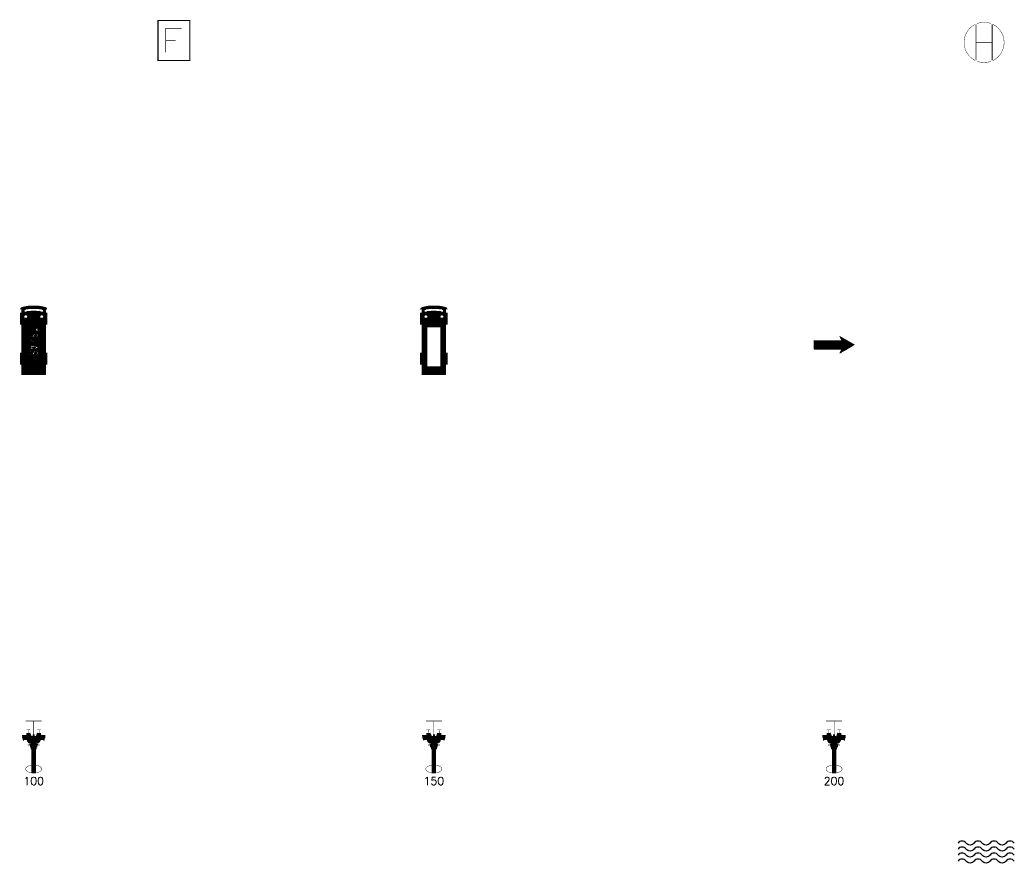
# Model space of a CAD drawing. Header units: millimetres. Extents: x -3 to 2253, y -3 to 1300.
# Drawn here: x 601.5 to 850, y 475.5 to 686.1 of the extents above; entities that cross this region are included whole.
import ezdxf
from ezdxf.enums import TextEntityAlignment as Align

# ---------------------------------------------------------------- set-up
doc = ezdxf.new("R2010")
doc.units = ezdxf.units.MM
for name, color, linetype in [('ROOD', 1, 'Continuous'), ('TXT', 7, 'Continuous'), ('VEILIG', 7, 'Continuous')]:
    doc.layers.add(name, color=color, linetype=linetype)
doc.styles.add('ROMAND', font='romand')

# ---------------------------------------------------------------- blocks, each defined once
blk = doc.blocks.new('*X389')
at = {"color": 0}
for p, q in [((19.5, 48.875), (20.5, 48.875)), ((19.5, 48.75), (20.5, 48.75)), ((19.5, 48.625), (20.5, 48.625)), ((19.5, 48.5), (20.5, 48.5)), ((19.5, 48.375), (20.5, 48.375)), ((19.5, 48.25), (20.5, 48.25)), ((19.5, 48.125), (20.5, 48.125)), ((19.5, 48), (20.5, 48)), ((19.5, 47.875), (20.5, 47.875)), ((19.5, 47.75), (20.5, 47.75)), ((19.5, 47.625), (20.5, 47.625)), ((19.5, 47.5), (20.5, 47.5)), ((19.5, 47.375), (20.5, 47.375)), ((19.5, 47.25), (20.5, 47.25)), ((19.5, 47.125), (20.5, 47.125)), ((19.5, 47), (20.5, 47)), ((19.5, 46.875), (20.5, 46.875)), ((19.5, 46.75), (20.5, 46.75)), ((19.5, 46.625), (20.5, 46.625)), ((19.5, 46.5), (20.5, 46.5)), ((19.5, 46.375), (20.5, 46.375)), ((19.5, 46.25), (20.5, 46.25)), ((19.5, 46.125), (20.5, 46.125)), ((19.5, 46), (20.5, 46)), ((19.5, 45.875), (20.5, 45.875)), ((19.5, 45.75), (20.5, 45.75)), ((19.5, 45.625), (20.5, 45.625)), ((19.5, 45.5), (20.5, 45.5)), ((19.5, 45.375), (20.5, 45.375)), ((19.5, 45.25), (20.5, 45.25)), ((19.5, 45.125), (20.5, 45.125)), ((19.5, 45), (20.5, 45)), ((19.5, 44.875), (20.5, 44.875)), ((19.5, 44.75), (20.5, 44.75)), ((19.5, 44.625), (20.5, 44.625)), ((19.5, 44.5), (20.5, 44.5)), ((19.5, 44.375), (20.5, 44.375)), ((19.5, 44.25), (20.5, 44.25)), ((19.5, 44.125), (20.5, 44.125)), ((19.5, 44), (20.5, 44)), ((19.5, 43.875), (20.5, 43.875)), ((19.5, 43.75), (20.5, 43.75)), ((19.5, 43.625), (20.5, 43.625)), ((19.5, 43.5), (20.5, 43.5)), ((19.5, 43.375), (20.5, 43.375)), ((19.5, 43.25), (20.5, 43.25)), ((19.5, 43.125), (20.5, 43.125))]:
    blk.add_line(p, q, dxfattribs=at)
blk = doc.blocks.new('*X388')
at = {"color": 0}
for p, q in [((19.3, 49.375), (20.7, 49.375)), ((19.3, 49.25), (20.7, 49.25)), ((19.3, 49.125), (20.7, 49.125))]:
    blk.add_line(p, q, dxfattribs=at)
blk = doc.blocks.new('*X387')
at = {"color": 0}
for p, q in [((19, 50.25), (21, 50.25)), ((19, 50.125), (21, 50.125))]:
    blk.add_line(p, q, dxfattribs=at)
blk = doc.blocks.new('*X386')
at = {"color": 0}
for p, q in [((19.1, 49.875), (20.9, 49.875)), ((19.1, 49.75), (20.9, 49.75)), ((19.1, 49.625), (20.9, 49.625))]:
    blk.add_line(p, q, dxfattribs=at)
blk = doc.blocks.new('*X385')
at = {"color": 0}
for p, q in [((22.57, 52.25), (22.8625, 52.25)), ((22.595, 52.375), (22.89375, 52.375)), ((22.42, 51.5), (22.675, 51.5)), ((22.425, 51.375), (22.64375, 51.375)), ((22.445, 51.625), (22.70625, 51.625)), ((22.47, 51.75), (22.7375, 51.75)), ((22.495, 51.875), (22.76875, 51.875)), ((22.52, 52), (22.8, 52)), ((22.545, 52.125), (22.83125, 52.125)), ((22.55, 51.25), (22.6125, 51.25))]:
    blk.add_line(p, q, dxfattribs=at)
blk = doc.blocks.new('*X384')
at = {"color": 0}
for p, q in [((17.10625, 52.375), (17.405, 52.375)), ((17.1375, 52.25), (17.43, 52.25)), ((17.16875, 52.125), (17.455, 52.125)), ((17.2, 52), (17.48, 52)), ((17.23125, 51.875), (17.505, 51.875)), ((17.2625, 51.75), (17.53, 51.75)), ((17.29375, 51.625), (17.555, 51.625)), ((17.325, 51.5), (17.58, 51.5)), ((17.35625, 51.375), (17.575, 51.375)), ((17.3875, 51.25), (17.45, 51.25))]:
    blk.add_line(p, q, dxfattribs=at)
blk = doc.blocks.new('*X383')
at = {"color": 0}
for p, q in [((17.41, 52.38), (19.33, 52.38)), ((17.43, 52.25), (19.38, 52.25)), ((18.2, 52.88), (19.15, 52.88)), ((18.2, 52.75), (19.19, 52.75)), ((18.2, 52.62), (19.24, 52.62)), ((18.2, 52.5), (19.29, 52.5)), ((19.8, 52.5), (20.2, 52.5)), ((19.8, 52.38), (20.2, 52.38)), ((19.8, 52.25), (20.2, 52.25)), ((20.62, 52.25), (22.57, 52.25)), ((20.67, 52.38), (22.59, 52.38)), ((20.71, 52.5), (21.8, 52.5)), ((20.76, 52.62), (21.8, 52.62)), ((20.81, 52.75), (21.8, 52.75)), ((20.85, 52.88), (21.8, 52.88)), ((17.46, 52.12), (22.54, 52.12)), ((17.48, 52), (22.52, 52)), ((17.5, 51.88), (22.5, 51.88)), ((17.53, 51.75), (22.47, 51.75)), ((17.55, 51.62), (22.45, 51.62)), ((17.58, 51.5), (22.42, 51.5)), ((18.31, 51.38), (21.69, 51.38)), ((18.33, 51.25), (21.67, 51.25)), ((18.37, 51.12), (21.63, 51.12)), ((18.43, 51), (21.57, 51)), ((18.52, 50.88), (21.48, 50.88)), ((18.64, 50.75), (21.36, 50.75)), ((18.82, 50.62), (21.18, 50.62)), ((19.3, 50.5), (20.7, 50.5)), ((19.3, 50.38), (20.7, 50.38))]:
    blk.add_line(p, q, dxfattribs=at)
blk = doc.blocks.new('1007')
at = {"layer": 'VEILIG', "const_width": 0.1}
for points in [[(2, 6), (-2, 6)], [(0, 2.6), (0, 6)], [(-1.85, 3.77), (-0.95, 3.83)], [(-1.35, 2.95), (-1.4, 3.8)], [(1.85, 3.77), (0.95, 3.83)], [(1.35, 2.95), (1.4, 3.8)], [(-2.4, 1.4), (-2.6, 2.4)], [(-1.5, 0), (1.5, 0)], [(-1, 0), (-1, 0.3), (1, 0.3), (1, 0)], [(-0.9, 0), (-0.9, -0.5), (0.9, -0.5), (0.9, 0)], [(2.4, 1.4), (2.6, 2.4)], [(-0.7, -0.5), (-0.7, -1), (0.7, -1), (0.7, -0.5)], [(-0.5, -7), (-0.5, -1)], [(0.5, -7), (0.5, -1)]]:
    blk.add_lwpolyline(points, dxfattribs=at)
at = {"layer": 'VEILIG'}
for points, const_width in [([(-0.7, 0.3), (-0.7, 0.5, -0.414214), (-1.7, 1.5), (-2.4, 1.4), (-2.6, 1.2), (-2.9, 2.4), (-2.6, 2.4), (-1.8, 2.5), (-1.8, 2.9), (-0.9, 3), (-0.6, 2.2), (-0.2, 2.2), (-0.2, 2.6), (0, 2.6), (0.2, 2.6), (0.2, 2.2), (0.6, 2.2), (0.9, 3), (1.8, 2.9), (1.8, 2.5), (2.6, 2.4), (2.9, 2.4), (2.6, 1.2), (2.4, 1.4), (1.7, 1.5, -0.414214), (0.7, 0.5), (0.7, 0.3)], 0.1), ([(-2.86, 1.8, 1), (-2.74, 1.8, 1)], 0.125), ([(2.86, 1.8, -1), (2.74, 1.8, -1)], 0.125)]:
    blk.add_lwpolyline(points, format="xyb", close=True, dxfattribs=dict(at, const_width=const_width))
at = {"layer": 'VEILIG', "const_width": 0.1}
blk.add_lwpolyline([(-0.5, -5.03, 0.019634), (-0.81, -5.08, 0.064948), (-1.41, -5.29, 0.104203), (-1.88, -5.66, 0.174705), (-2, -6, 0.174705), (-1.88, -6.34, 0.104203), (-1.41, -6.71, 0.064948), (-0.81, -6.92, 0.051099), (0, -7, 0.051099), (0.81, -6.92, 0.064948), (1.41, -6.71, 0.104203), (1.88, -6.34, 0.174705), (2, -6, 0.174705), (1.88, -5.66, 0.104203), (1.41, -5.29, 0.064948), (0.81, -5.08, 0.019634), (0.5, -5.03, 0.051099)], format="xyb", dxfattribs=at)
at = {"layer": 'ROOD'}
for name in ['*X383', '*X384', '*X387', '*X385', '*X386', '*X388', '*X389']:
    blk.add_blockref(name, (-20, -50), dxfattribs=at)
at = {"layer": 'TXT', "style": 'ROMAND'}
blk.add_text('100', height=2, dxfattribs=at).set_placement((0, -10), align=Align.CENTER)
blk = doc.blocks.new('*X397')
at = {"color": 0}
for p, q in [((19.5, 48.875), (20.5, 48.875)), ((19.5, 48.75), (20.5, 48.75)), ((19.5, 48.625), (20.5, 48.625)), ((19.5, 48.5), (20.5, 48.5)), ((19.5, 48.375), (20.5, 48.375)), ((19.5, 48.25), (20.5, 48.25)), ((19.5, 48.125), (20.5, 48.125)), ((19.5, 48), (20.5, 48)), ((19.5, 47.875), (20.5, 47.875)), ((19.5, 47.75), (20.5, 47.75)), ((19.5, 47.625), (20.5, 47.625)), ((19.5, 47.5), (20.5, 47.5)), ((19.5, 47.375), (20.5, 47.375)), ((19.5, 47.25), (20.5, 47.25)), ((19.5, 47.125), (20.5, 47.125)), ((19.5, 47), (20.5, 47)), ((19.5, 46.875), (20.5, 46.875)), ((19.5, 46.75), (20.5, 46.75)), ((19.5, 46.625), (20.5, 46.625)), ((19.5, 46.5), (20.5, 46.5)), ((19.5, 46.375), (20.5, 46.375)), ((19.5, 46.25), (20.5, 46.25)), ((19.5, 46.125), (20.5, 46.125)), ((19.5, 46), (20.5, 46)), ((19.5, 45.875), (20.5, 45.875)), ((19.5, 45.75), (20.5, 45.75)), ((19.5, 45.625), (20.5, 45.625)), ((19.5, 45.5), (20.5, 45.5)), ((19.5, 45.375), (20.5, 45.375)), ((19.5, 45.25), (20.5, 45.25)), ((19.5, 45.125), (20.5, 45.125)), ((19.5, 45), (20.5, 45)), ((19.5, 44.875), (20.5, 44.875)), ((19.5, 44.75), (20.5, 44.75)), ((19.5, 44.625), (20.5, 44.625)), ((19.5, 44.5), (20.5, 44.5)), ((19.5, 44.375), (20.5, 44.375)), ((19.5, 44.25), (20.5, 44.25)), ((19.5, 44.125), (20.5, 44.125)), ((19.5, 44), (20.5, 44)), ((19.5, 43.875), (20.5, 43.875)), ((19.5, 43.75), (20.5, 43.75)), ((19.5, 43.625), (20.5, 43.625)), ((19.5, 43.5), (20.5, 43.5)), ((19.5, 43.375), (20.5, 43.375)), ((19.5, 43.25), (20.5, 43.25)), ((19.5, 43.125), (20.5, 43.125))]:
    blk.add_line(p, q, dxfattribs=at)
blk = doc.blocks.new('*X396')
at = {"color": 0}
for p, q in [((19.3, 49.375), (20.7, 49.375)), ((19.3, 49.25), (20.7, 49.25)), ((19.3, 49.125), (20.7, 49.125))]:
    blk.add_line(p, q, dxfattribs=at)
blk = doc.blocks.new('*X395')
at = {"color": 0}
for p, q in [((19, 50.25), (21, 50.25)), ((19, 50.125), (21, 50.125))]:
    blk.add_line(p, q, dxfattribs=at)
blk = doc.blocks.new('*X394')
at = {"color": 0}
for p, q in [((19.1, 49.875), (20.9, 49.875)), ((19.1, 49.75), (20.9, 49.75)), ((19.1, 49.625), (20.9, 49.625))]:
    blk.add_line(p, q, dxfattribs=at)
blk = doc.blocks.new('*X393')
at = {"color": 0}
for p, q in [((22.57, 52.25), (22.8625, 52.25)), ((22.595, 52.375), (22.89375, 52.375)), ((22.42, 51.5), (22.675, 51.5)), ((22.425, 51.375), (22.64375, 51.375)), ((22.445, 51.625), (22.70625, 51.625)), ((22.47, 51.75), (22.7375, 51.75)), ((22.495, 51.875), (22.76875, 51.875)), ((22.52, 52), (22.8, 52)), ((22.545, 52.125), (22.83125, 52.125)), ((22.55, 51.25), (22.6125, 51.25))]:
    blk.add_line(p, q, dxfattribs=at)
blk = doc.blocks.new('*X392')
at = {"color": 0}
for p, q in [((17.10625, 52.375), (17.405, 52.375)), ((17.1375, 52.25), (17.43, 52.25)), ((17.16875, 52.125), (17.455, 52.125)), ((17.2, 52), (17.48, 52)), ((17.23125, 51.875), (17.505, 51.875)), ((17.2625, 51.75), (17.53, 51.75)), ((17.29375, 51.625), (17.555, 51.625)), ((17.325, 51.5), (17.58, 51.5)), ((17.35625, 51.375), (17.575, 51.375)), ((17.3875, 51.25), (17.45, 51.25))]:
    blk.add_line(p, q, dxfattribs=at)
blk = doc.blocks.new('*X391')
at = {"color": 0}
for p, q in [((17.41, 52.38), (19.33, 52.38)), ((17.43, 52.25), (19.38, 52.25)), ((18.2, 52.88), (19.15, 52.88)), ((18.2, 52.75), (19.19, 52.75)), ((18.2, 52.62), (19.24, 52.62)), ((18.2, 52.5), (19.29, 52.5)), ((19.8, 52.5), (20.2, 52.5)), ((19.8, 52.38), (20.2, 52.38)), ((19.8, 52.25), (20.2, 52.25)), ((20.62, 52.25), (22.57, 52.25)), ((20.67, 52.38), (22.59, 52.38)), ((20.71, 52.5), (21.8, 52.5)), ((20.76, 52.62), (21.8, 52.62)), ((20.81, 52.75), (21.8, 52.75)), ((20.85, 52.88), (21.8, 52.88)), ((17.46, 52.12), (22.54, 52.12)), ((17.48, 52), (22.52, 52)), ((17.5, 51.88), (22.5, 51.88)), ((17.53, 51.75), (22.47, 51.75)), ((17.55, 51.62), (22.45, 51.62)), ((17.58, 51.5), (22.42, 51.5)), ((18.31, 51.38), (21.69, 51.38)), ((18.33, 51.25), (21.67, 51.25)), ((18.37, 51.12), (21.63, 51.12)), ((18.43, 51), (21.57, 51)), ((18.52, 50.88), (21.48, 50.88)), ((18.64, 50.75), (21.36, 50.75)), ((18.82, 50.62), (21.18, 50.62)), ((19.3, 50.5), (20.7, 50.5)), ((19.3, 50.38), (20.7, 50.38))]:
    blk.add_line(p, q, dxfattribs=at)
blk = doc.blocks.new('1008')
at = {"layer": 'VEILIG', "const_width": 0.1}
for points in [[(2, 6), (-2, 6)], [(0, 2.6), (0, 6)], [(-1.85, 3.77), (-0.95, 3.83)], [(-1.35, 2.95), (-1.4, 3.8)], [(1.85, 3.77), (0.95, 3.83)], [(1.35, 2.95), (1.4, 3.8)], [(-2.4, 1.4), (-2.6, 2.4)], [(-1.5, 0), (1.5, 0)], [(-1, 0), (-1, 0.3), (1, 0.3), (1, 0)], [(-0.9, 0), (-0.9, -0.5), (0.9, -0.5), (0.9, 0)], [(2.4, 1.4), (2.6, 2.4)], [(-0.7, -0.5), (-0.7, -1), (0.7, -1), (0.7, -0.5)], [(-0.5, -7), (-0.5, -1)], [(0.5, -7), (0.5, -1)]]:
    blk.add_lwpolyline(points, dxfattribs=at)
at = {"layer": 'VEILIG'}
for points, const_width in [([(-0.7, 0.3), (-0.7, 0.5, -0.414214), (-1.7, 1.5), (-2.4, 1.4), (-2.6, 1.2), (-2.9, 2.4), (-2.6, 2.4), (-1.8, 2.5), (-1.8, 2.9), (-0.9, 3), (-0.6, 2.2), (-0.2, 2.2), (-0.2, 2.6), (0, 2.6), (0.2, 2.6), (0.2, 2.2), (0.6, 2.2), (0.9, 3), (1.8, 2.9), (1.8, 2.5), (2.6, 2.4), (2.9, 2.4), (2.6, 1.2), (2.4, 1.4), (1.7, 1.5, -0.414214), (0.7, 0.5), (0.7, 0.3)], 0.1), ([(-2.86, 1.8, 1), (-2.74, 1.8, 1)], 0.125), ([(2.86, 1.8, -1), (2.74, 1.8, -1)], 0.125)]:
    blk.add_lwpolyline(points, format="xyb", close=True, dxfattribs=dict(at, const_width=const_width))
at = {"layer": 'VEILIG', "const_width": 0.1}
blk.add_lwpolyline([(-0.5, -5.03, 0.019634), (-0.81, -5.08, 0.064948), (-1.41, -5.29, 0.104203), (-1.88, -5.66, 0.174705), (-2, -6, 0.174705), (-1.88, -6.34, 0.104203), (-1.41, -6.71, 0.064948), (-0.81, -6.92, 0.051099), (0, -7, 0.051099), (0.81, -6.92, 0.064948), (1.41, -6.71, 0.104203), (1.88, -6.34, 0.174705), (2, -6, 0.174705), (1.88, -5.66, 0.104203), (1.41, -5.29, 0.064948), (0.81, -5.08, 0.019634), (0.5, -5.03, 0.051099)], format="xyb", dxfattribs=at)
at = {"layer": 'ROOD'}
for name in ['*X391', '*X392', '*X395', '*X393', '*X394', '*X396', '*X397']:
    blk.add_blockref(name, (-20, -50), dxfattribs=at)
at = {"layer": 'TXT', "style": 'ROMAND'}
blk.add_text('150', height=2, dxfattribs=at).set_placement((0, -10), align=Align.CENTER)
blk = doc.blocks.new('*X405')
at = {"color": 0}
for p, q in [((19.5, 48.875), (20.5, 48.875)), ((19.5, 48.75), (20.5, 48.75)), ((19.5, 48.625), (20.5, 48.625)), ((19.5, 48.5), (20.5, 48.5)), ((19.5, 48.375), (20.5, 48.375)), ((19.5, 48.25), (20.5, 48.25)), ((19.5, 48.125), (20.5, 48.125)), ((19.5, 48), (20.5, 48)), ((19.5, 47.875), (20.5, 47.875)), ((19.5, 47.75), (20.5, 47.75)), ((19.5, 47.625), (20.5, 47.625)), ((19.5, 47.5), (20.5, 47.5)), ((19.5, 47.375), (20.5, 47.375)), ((19.5, 47.25), (20.5, 47.25)), ((19.5, 47.125), (20.5, 47.125)), ((19.5, 47), (20.5, 47)), ((19.5, 46.875), (20.5, 46.875)), ((19.5, 46.75), (20.5, 46.75)), ((19.5, 46.625), (20.5, 46.625)), ((19.5, 46.5), (20.5, 46.5)), ((19.5, 46.375), (20.5, 46.375)), ((19.5, 46.25), (20.5, 46.25)), ((19.5, 46.125), (20.5, 46.125)), ((19.5, 46), (20.5, 46)), ((19.5, 45.875), (20.5, 45.875)), ((19.5, 45.75), (20.5, 45.75)), ((19.5, 45.625), (20.5, 45.625)), ((19.5, 45.5), (20.5, 45.5)), ((19.5, 45.375), (20.5, 45.375)), ((19.5, 45.25), (20.5, 45.25)), ((19.5, 45.125), (20.5, 45.125)), ((19.5, 45), (20.5, 45)), ((19.5, 44.875), (20.5, 44.875)), ((19.5, 44.75), (20.5, 44.75)), ((19.5, 44.625), (20.5, 44.625)), ((19.5, 44.5), (20.5, 44.5)), ((19.5, 44.375), (20.5, 44.375)), ((19.5, 44.25), (20.5, 44.25)), ((19.5, 44.125), (20.5, 44.125)), ((19.5, 44), (20.5, 44)), ((19.5, 43.875), (20.5, 43.875)), ((19.5, 43.75), (20.5, 43.75)), ((19.5, 43.625), (20.5, 43.625)), ((19.5, 43.5), (20.5, 43.5)), ((19.5, 43.375), (20.5, 43.375)), ((19.5, 43.25), (20.5, 43.25)), ((19.5, 43.125), (20.5, 43.125))]:
    blk.add_line(p, q, dxfattribs=at)
blk = doc.blocks.new('*X404')
at = {"color": 0}
for p, q in [((19.3, 49.375), (20.7, 49.375)), ((19.3, 49.25), (20.7, 49.25)), ((19.3, 49.125), (20.7, 49.125))]:
    blk.add_line(p, q, dxfattribs=at)
blk = doc.blocks.new('*X403')
at = {"color": 0}
for p, q in [((19, 50.25), (21, 50.25)), ((19, 50.125), (21, 50.125))]:
    blk.add_line(p, q, dxfattribs=at)
blk = doc.blocks.new('*X402')
at = {"color": 0}
for p, q in [((19.1, 49.875), (20.9, 49.875)), ((19.1, 49.75), (20.9, 49.75)), ((19.1, 49.625), (20.9, 49.625))]:
    blk.add_line(p, q, dxfattribs=at)
blk = doc.blocks.new('*X401')
at = {"color": 0}
for p, q in [((22.57, 52.25), (22.8625, 52.25)), ((22.595, 52.375), (22.89375, 52.375)), ((22.42, 51.5), (22.675, 51.5)), ((22.425, 51.375), (22.64375, 51.375)), ((22.445, 51.625), (22.70625, 51.625)), ((22.47, 51.75), (22.7375, 51.75)), ((22.495, 51.875), (22.76875, 51.875)), ((22.52, 52), (22.8, 52)), ((22.545, 52.125), (22.83125, 52.125)), ((22.55, 51.25), (22.6125, 51.25))]:
    blk.add_line(p, q, dxfattribs=at)
blk = doc.blocks.new('*X400')
at = {"color": 0}
for p, q in [((17.10625, 52.375), (17.405, 52.375)), ((17.1375, 52.25), (17.43, 52.25)), ((17.16875, 52.125), (17.455, 52.125)), ((17.2, 52), (17.48, 52)), ((17.23125, 51.875), (17.505, 51.875)), ((17.2625, 51.75), (17.53, 51.75)), ((17.29375, 51.625), (17.555, 51.625)), ((17.325, 51.5), (17.58, 51.5)), ((17.35625, 51.375), (17.575, 51.375)), ((17.3875, 51.25), (17.45, 51.25))]:
    blk.add_line(p, q, dxfattribs=at)
blk = doc.blocks.new('*X399')
at = {"color": 0}
for p, q in [((17.41, 52.38), (19.33, 52.38)), ((17.43, 52.25), (19.38, 52.25)), ((18.2, 52.88), (19.15, 52.88)), ((18.2, 52.75), (19.19, 52.75)), ((18.2, 52.62), (19.24, 52.62)), ((18.2, 52.5), (19.29, 52.5)), ((19.8, 52.5), (20.2, 52.5)), ((19.8, 52.38), (20.2, 52.38)), ((19.8, 52.25), (20.2, 52.25)), ((20.62, 52.25), (22.57, 52.25)), ((20.67, 52.38), (22.59, 52.38)), ((20.71, 52.5), (21.8, 52.5)), ((20.76, 52.62), (21.8, 52.62)), ((20.81, 52.75), (21.8, 52.75)), ((20.85, 52.88), (21.8, 52.88)), ((17.46, 52.12), (22.54, 52.12)), ((17.48, 52), (22.52, 52)), ((17.5, 51.88), (22.5, 51.88)), ((17.53, 51.75), (22.47, 51.75)), ((17.55, 51.62), (22.45, 51.62)), ((17.58, 51.5), (22.42, 51.5)), ((18.31, 51.38), (21.69, 51.38)), ((18.33, 51.25), (21.67, 51.25)), ((18.37, 51.12), (21.63, 51.12)), ((18.43, 51), (21.57, 51)), ((18.52, 50.88), (21.48, 50.88)), ((18.64, 50.75), (21.36, 50.75)), ((18.82, 50.62), (21.18, 50.62)), ((19.3, 50.5), (20.7, 50.5)), ((19.3, 50.38), (20.7, 50.38))]:
    blk.add_line(p, q, dxfattribs=at)
blk = doc.blocks.new('1009')
at = {"layer": 'VEILIG', "const_width": 0.1}
for points in [[(2, 6), (-2, 6)], [(0, 2.6), (0, 6)], [(-1.85, 3.77), (-0.95, 3.83)], [(-1.35, 2.95), (-1.4, 3.8)], [(1.85, 3.77), (0.95, 3.83)], [(1.35, 2.95), (1.4, 3.8)], [(-2.4, 1.4), (-2.6, 2.4)], [(-1.5, 0), (1.5, 0)], [(-1, 0), (-1, 0.3), (1, 0.3), (1, 0)], [(-0.9, 0), (-0.9, -0.5), (0.9, -0.5), (0.9, 0)], [(2.4, 1.4), (2.6, 2.4)], [(-0.7, -0.5), (-0.7, -1), (0.7, -1), (0.7, -0.5)], [(-0.5, -7), (-0.5, -1)], [(0.5, -7), (0.5, -1)]]:
    blk.add_lwpolyline(points, dxfattribs=at)
at = {"layer": 'VEILIG'}
for points, const_width in [([(-0.7, 0.3), (-0.7, 0.5, -0.414214), (-1.7, 1.5), (-2.4, 1.4), (-2.6, 1.2), (-2.9, 2.4), (-2.6, 2.4), (-1.8, 2.5), (-1.8, 2.9), (-0.9, 3), (-0.6, 2.2), (-0.2, 2.2), (-0.2, 2.6), (0, 2.6), (0.2, 2.6), (0.2, 2.2), (0.6, 2.2), (0.9, 3), (1.8, 2.9), (1.8, 2.5), (2.6, 2.4), (2.9, 2.4), (2.6, 1.2), (2.4, 1.4), (1.7, 1.5, -0.414214), (0.7, 0.5), (0.7, 0.3)], 0.1), ([(-2.86, 1.8, 1), (-2.74, 1.8, 1)], 0.125), ([(2.86, 1.8, -1), (2.74, 1.8, -1)], 0.125)]:
    blk.add_lwpolyline(points, format="xyb", close=True, dxfattribs=dict(at, const_width=const_width))
at = {"layer": 'VEILIG', "const_width": 0.1}
blk.add_lwpolyline([(-0.5, -5.03, 0.019634), (-0.81, -5.08, 0.064948), (-1.41, -5.29, 0.104203), (-1.88, -5.66, 0.174705), (-2, -6, 0.174705), (-1.88, -6.34, 0.104203), (-1.41, -6.71, 0.064948), (-0.81, -6.92, 0.051099), (0, -7, 0.051099), (0.81, -6.92, 0.064948), (1.41, -6.71, 0.104203), (1.88, -6.34, 0.174705), (2, -6, 0.174705), (1.88, -5.66, 0.104203), (1.41, -5.29, 0.064948), (0.81, -5.08, 0.019634), (0.5, -5.03, 0.051099)], format="xyb", dxfattribs=at)
at = {"layer": 'ROOD'}
for name in ['*X399', '*X400', '*X403', '*X401', '*X402', '*X404', '*X405']:
    blk.add_blockref(name, (-20, -50), dxfattribs=at)
at = {"layer": 'TXT', "style": 'ROMAND'}
blk.add_text('200', height=2, dxfattribs=at).set_placement((0, -10), align=Align.CENTER)
blk = doc.blocks.new('1010')
at = {"layer": 'VEILIG'}
for points in [[(-55, -24.5, 0.5), (-57, -24.5, -0.5), (-59, -24.5, 0.5), (-61, -24.5, -0.5), (-63, -24.5, 0.5), (-65, -24.5, -0.5), (-67, -24.5, 0.5), (-69, -24.5, 0.5)], [(-55, -26, 0.5), (-57, -26, -0.5), (-59, -26, 0.5), (-61, -26, -0.5), (-63, -26, 0.5), (-65, -26, -0.5), (-67, -26, 0.5), (-69, -26, 0.5)], [(-55, -27.5, 0.5), (-57, -27.5, -0.5), (-59, -27.5, 0.5), (-61, -27.5, -0.5), (-63, -27.5, 0.5), (-65, -27.5, -0.5), (-67, -27.5, 0.5), (-69, -27.5, 0.5)], [(-55, -29, 0.5), (-57, -29, -0.5), (-59, -29, 0.5), (-61, -29, -0.5), (-63, -29, 0.5), (-65, -29, -0.5), (-67, -29, 0.5), (-69, -29)]]:
    blk.add_lwpolyline(points, format="xyb", dxfattribs=at)
blk = doc.blocks.new('*X442')
at = {"color": 0}
for p, q in [((150, 273.5), (156, 273.5)), ((150, 273.38), (150.67, 273.38)), ((150.39, 273.62), (155.61, 273.62)), ((150.86, 273.75), (155.14, 273.75)), ((151.33, 273.38), (154.67, 273.38)), ((151.48, 273.88), (154.52, 273.88)), ((155.33, 273.38), (156, 273.38)), ((150, 273.25), (150.57, 273.25)), ((150, 273.12), (150.52, 273.12)), ((150, 273), (150.5, 273)), ((150, 272.88), (150.52, 272.88)), ((150, 272.75), (150.57, 272.75)), ((150, 272.62), (150.67, 272.62)), ((150, 272.5), (156, 272.5)), ((150, 272.38), (156, 272.38)), ((150, 272.25), (156, 272.25)), ((150, 272.12), (156, 272.12)), ((150, 272), (156, 272)), ((150, 271.88), (156, 271.88)), ((150, 271.75), (156, 271.75)), ((150, 271.62), (156, 271.62)), ((150, 271.5), (156, 271.5)), ((150, 271.38), (156, 271.38)), ((150, 271.25), (156, 271.25)), ((150, 271.12), (156, 271.12)), ((150, 271), (156, 271)), ((150, 270.88), (156, 270.88)), ((151.33, 272.62), (154.67, 272.62)), ((151.43, 273.25), (154.57, 273.25)), ((151.43, 272.75), (154.57, 272.75)), ((151.48, 273.12), (154.52, 273.12)), ((151.48, 272.88), (154.52, 272.88)), ((151.5, 273), (154.5, 273)), ((155.33, 272.62), (156, 272.62)), ((155.43, 273.25), (156, 273.25)), ((155.43, 272.75), (156, 272.75)), ((155.48, 273.12), (156, 273.12)), ((155.48, 272.88), (156, 272.88)), ((155.5, 273), (156, 273)), ((150, 270.75), (156, 270.75)), ((150, 270.62), (156, 270.62)), ((150, 270.5), (156, 270.5)), ((150, 270.38), (156, 270.38)), ((150, 270.25), (156, 270.25)), ((150, 270.12), (153.6, 270.12)), ((150, 270), (153.6, 270)), ((150, 269.88), (152, 269.88)), ((150, 269.75), (152, 269.75)), ((150, 269.62), (152, 269.62)), ((150, 269.5), (153.6, 269.5)), ((150, 269.38), (153.6, 269.38)), ((150, 269.25), (153.6, 269.25)), ((150, 269.12), (156, 269.12)), ((150, 269), (156, 269)), ((150, 268.88), (153.18, 268.88)), ((150, 268.75), (152.19, 268.75)), ((150, 268.62), (152.07, 268.62)), ((150, 268.5), (152, 268.5)), ((150, 268.38), (152, 268.38)), ((152.33, 268.38), (152.84, 268.38)), ((152.47, 268.5), (152.88, 268.5)), ((152.63, 268.75), (153.02, 268.75)), ((152.63, 268.62), (152.93, 268.62)), ((153.23, 268.38), (153.68, 268.38)), ((153.28, 268.5), (153.63, 268.5)), ((153.7, 268.88), (156, 268.88)), ((153.87, 268.75), (156, 268.75)), ((153.96, 268.62), (156, 268.62)), ((154, 270.12), (156, 270.12)), ((154, 270), (156, 270)), ((154, 269.88), (156, 269.88)), ((154, 269.75), (156, 269.75)), ((154, 269.62), (156, 269.62)), ((154, 269.5), (156, 269.5)), ((154, 269.38), (156, 269.38)), ((154, 269.25), (156, 269.25)), ((154, 268.5), (156, 268.5)), ((154, 268.38), (156, 268.38)), ((150, 268.25), (152, 268.25)), ((150, 268.12), (152, 268.12)), ((150, 268), (152.02, 268)), ((150, 267.88), (152.09, 267.88)), ((150, 267.75), (152.24, 267.75)), ((150, 267.62), (156, 267.62)), ((150, 267.5), (156, 267.5)), ((150, 267.38), (156, 267.38)), ((150, 267.25), (152, 267.25)), ((150, 267.12), (152, 267.12)), ((150, 267), (152, 267)), ((150, 266.88), (152, 266.88)), ((150, 266.75), (152.38, 266.75)), ((150, 266.62), (152.79, 266.62)), ((150, 266.5), (153.21, 266.5)), ((150, 266.38), (153.63, 266.38)), ((150, 266.25), (156, 266.25)), ((150, 266.12), (156, 266.12)), ((150, 266), (156, 266)), ((150, 265.88), (152, 265.88)), ((152.04, 267.25), (156, 267.25)), ((152.32, 268.25), (152.79, 268.25)), ((152.35, 268.12), (152.74, 268.12)), ((152.46, 267.12), (156, 267.12)), ((152.54, 265.88), (156, 265.88)), ((152.87, 267.75), (153.37, 267.75)), ((152.88, 267), (156, 267)), ((153.01, 267.88), (153.37, 267.88)), ((153.08, 268), (153.37, 268)), ((153.13, 268.12), (153.6, 268.12)), ((153.18, 268.25), (153.68, 268.25)), ((153.29, 266.88), (156, 266.88)), ((153.61, 267.75), (156, 267.75)), ((153.71, 266.75), (156, 266.75)), ((153.85, 267.88), (156, 267.88)), ((153.95, 268), (156, 268)), ((154, 268.25), (156, 268.25)), ((154, 268.12), (156, 268.12)), ((154, 266.62), (156, 266.62)), ((154, 266.5), (156, 266.5)), ((154, 266.38), (156, 266.38)), ((150, 265.75), (152, 265.75)), ((150, 265.62), (152, 265.62)), ((150, 265.5), (152.4, 265.5)), ((150, 265.38), (152.4, 265.38)), ((150, 265.25), (152.4, 265.25)), ((150, 265.12), (152.4, 265.12)), ((150, 265), (152, 265)), ((150, 264.88), (152, 264.88)), ((150, 264.75), (152, 264.75)), ((150, 264.62), (152, 264.62)), ((150, 264.5), (153.24, 264.5)), ((150, 264.38), (152.23, 264.38)), ((150, 264.25), (152.08, 264.25)), ((150, 264.12), (152.01, 264.12)), ((150, 264), (152, 264)), ((150, 263.88), (152, 263.88)), ((150, 263.75), (152, 263.75)), ((150, 263.62), (152.01, 263.62)), ((150, 263.5), (152.07, 263.5)), ((150, 263.38), (152.2, 263.38)), ((152.05, 264.62), (156, 264.62)), ((152.32, 263.88), (152.8, 263.88)), ((152.33, 263.75), (152.75, 263.75)), ((152.34, 264), (152.85, 264)), ((152.53, 263.62), (152.6, 263.62)), ((152.57, 264.75), (156, 264.75)), ((152.63, 264.38), (153.04, 264.38)), ((152.63, 264.25), (152.95, 264.25)), ((152.63, 264.12), (152.89, 264.12)), ((152.8, 265.38), (153.16, 265.38)), ((152.8, 265.25), (153.3, 265.25)), ((152.91, 263.38), (153.37, 263.38)), ((153.03, 263.5), (153.37, 263.5)), ((153.09, 264.88), (156, 264.88)), ((153.09, 263.62), (153.37, 263.62)), ((153.11, 265.75), (156, 265.75)), ((153.14, 263.75), (153.62, 263.75)), ((153.19, 263.88), (153.68, 263.88)), ((153.24, 264), (153.68, 264)), ((153.3, 264.12), (153.61, 264.12)), ((153.61, 265), (156, 265)), ((153.64, 264.5), (156, 264.5)), ((153.68, 265.62), (156, 265.62)), ((153.68, 263.38), (156, 263.38)), ((153.85, 264.38), (156, 264.38)), ((153.88, 263.5), (156, 263.5)), ((153.95, 264.25), (156, 264.25)), ((153.96, 263.62), (156, 263.62)), ((154, 265.5), (156, 265.5)), ((154, 265.38), (156, 265.38)), ((154, 265.25), (156, 265.25)), ((154, 265.12), (156, 265.12)), ((154, 264.12), (156, 264.12)), ((154, 264), (156, 264)), ((154, 263.88), (156, 263.88)), ((154, 263.75), (156, 263.75)), ((150, 263.25), (156, 263.25)), ((150, 263.12), (156, 263.12)), ((150, 263), (156, 263)), ((150, 262.88), (156, 262.88)), ((150, 262.75), (156, 262.75)), ((150, 262.62), (156, 262.62)), ((150, 262.5), (156, 262.5)), ((150, 262.38), (156, 262.38)), ((150, 262.25), (156, 262.25)), ((150, 262.12), (156, 262.12)), ((150, 262), (156, 262)), ((150, 261.88), (156, 261.88)), ((150, 261.75), (156, 261.75)), ((150, 261.62), (156, 261.62)), ((150, 261.5), (156, 261.5)), ((150, 261.38), (156, 261.38)), ((150, 261.25), (156, 261.25)), ((150, 261.12), (156, 261.12)), ((150, 261), (156, 261)), ((150, 260.88), (156, 260.88)), ((150, 260.75), (156, 260.75)), ((150, 260.62), (156, 260.62)), ((150, 260.5), (156, 260.5)), ((150, 260.38), (156, 260.38)), ((150, 260.25), (156, 260.25)), ((150, 260.12), (156, 260.12)), ((150, 260), (156, 260)), ((150, 259.88), (156, 259.88)), ((150, 259.75), (156, 259.75)), ((150, 259.62), (156, 259.62)), ((150, 259.5), (156, 259.5)), ((150, 259.38), (156, 259.38)), ((150, 259.25), (156, 259.25)), ((150, 259.12), (156, 259.12)), ((150, 259), (156, 259)), ((150, 258.88), (156, 258.88)), ((150, 258.75), (156, 258.75)), ((150, 258.62), (156, 258.62))]:
    blk.add_line(p, q, dxfattribs=at)
blk = doc.blocks.new('*X441')
at = {"color": 0}
for p, q in [((150, 275), (151.64, 275)), ((150, 274.88), (150.96, 274.88)), ((150, 274.75), (150.53, 274.75)), ((150, 274.62), (150.5, 274.62)), ((150, 274.5), (150.5, 274.5)), ((150, 274.38), (150.5, 274.38)), ((150, 274.25), (150.5, 274.25)), ((150, 274.12), (150.52, 274.12)), ((150, 274), (156, 274)), ((150, 273.88), (151.48, 273.88)), ((150, 273.75), (150.86, 273.75)), ((150, 273.62), (150.39, 273.62)), ((150.39, 275.12), (155.61, 275.12)), ((150.77, 274.12), (155.23, 274.12)), ((150.86, 275.25), (155.14, 275.25)), ((151.35, 274.25), (154.65, 274.25)), ((151.48, 275.38), (154.52, 275.38)), ((152.32, 274.38), (153.68, 274.38)), ((154.36, 275), (156, 275)), ((154.52, 273.88), (156, 273.88)), ((155.04, 274.88), (156, 274.88)), ((155.14, 273.75), (156, 273.75)), ((155.47, 274.75), (156, 274.75)), ((155.48, 274.12), (156, 274.12)), ((155.5, 274.62), (156, 274.62)), ((155.5, 274.5), (156, 274.5)), ((155.5, 274.38), (156, 274.38)), ((155.5, 274.25), (156, 274.25)), ((155.61, 273.62), (156, 273.62))]:
    blk.add_line(p, q, dxfattribs=at)
blk = doc.blocks.new('1028')
at = {"layer": 'VEILIG', "const_width": 0.5}
for points in [[(-3.2, 8), (-3.2, 5)], [(3.2, 8), (3.2, 5)], [(-3.2, -2), (-3.2, -5)], [(3.2, -2), (3.2, -5)]]:
    blk.add_lwpolyline(points, dxfattribs=at)
at = {"layer": 'VEILIG', "const_width": 0.3}
blk.add_lwpolyline([(3.2, 8.8, 0.414214), (3, 9.2, 0.094883), (0, 9.6, 0.094883), (-3, 9.2, 0.414214), (-3.2, 8.8)], format="xyb", dxfattribs=at)
at = {"layer": 'VEILIG', "const_width": 0.1}
blk.add_lwpolyline([(3, 9, 0.166667), (-3, 9), (-3, -7.5), (3, -7.5)], format="xyb", close=True, dxfattribs=at)
at = {"layer": 'VEILIG'}
for points in [[(-2.43, 8.78, 0.339269), (-2.5, 8.68), (-2.5, 8.18, 0.493352), (-2.37, 8.09, -0.13199), (2.37, 8.09, 0.493352), (2.5, 8.18), (2.5, 8.68, 0.339269), (2.43, 8.78, 0.13199)], [(0.45, 1.72), (0.37, 1.72), (0.37, 2.09), (0.45, 2.09), (0.53, 2.09), (0.6, 2.13), (0.68, 2.23), (0.68, 2.43), (0.6, 2.53), (0.53, 2.57), (0.45, 2.57), (0.42, 2.57, 0.258341), (0.27, 2.48), (0.21, 2.32), (0.09, 2.03, -0.326143), (-0.43, 1.66), (-0.53, 1.66), (-0.6, 1.68), (-0.68, 1.71), (-0.76, 1.75), (-0.84, 1.81), (-0.92, 1.89), (-1, 2.04), (-1, 2.5), (-0.92, 2.65), (-0.84, 2.73), (-0.76, 2.78), (-0.68, 2.82), (-0.6, 2.85), (-0.53, 2.87), (-0.45, 2.87), (-0.37, 2.87), (-0.37, 2.51), (-0.45, 2.51), (-0.53, 2.5), (-0.6, 2.47), (-0.68, 2.36), (-0.68, 2.17), (-0.6, 2.06), (-0.53, 2.03), (-0.45, 2.02), (-0.42, 2.02, 0.258341), (-0.27, 2.11), (-0.21, 2.27), (-0.09, 2.56, -0.326143), (0.43, 2.93), (0.53, 2.93), (0.6, 2.91), (0.68, 2.89), (0.76, 2.84), (0.84, 2.78), (0.92, 2.7), (1, 2.56), (1, 2.09), (0.92, 1.94), (0.84, 1.86), (0.76, 1.81), (0.68, 1.78), (0.6, 1.75), (0.53, 1.73)], [(0.45, -2.68), (0.37, -2.68), (0.37, -2.31), (0.45, -2.31), (0.53, -2.31), (0.6, -2.27), (0.68, -2.17), (0.68, -1.97), (0.6, -1.87), (0.53, -1.83), (0.45, -1.83), (0.42, -1.83, 0.258341), (0.27, -1.92), (0.21, -2.08), (0.09, -2.37, -0.326143), (-0.43, -2.74), (-0.53, -2.74), (-0.6, -2.72), (-0.68, -2.69), (-0.76, -2.65), (-0.84, -2.59), (-0.92, -2.51), (-1, -2.36), (-1, -1.9), (-0.92, -1.75), (-0.84, -1.67), (-0.76, -1.62), (-0.68, -1.58), (-0.6, -1.55), (-0.53, -1.53), (-0.45, -1.53), (-0.37, -1.53), (-0.37, -1.89), (-0.45, -1.89), (-0.53, -1.9), (-0.6, -1.93), (-0.68, -2.04), (-0.68, -2.23), (-0.6, -2.34), (-0.53, -2.37), (-0.45, -2.38), (-0.42, -2.38, 0.258341), (-0.27, -2.29), (-0.21, -2.13), (-0.09, -1.84, -0.326143), (0.43, -1.47), (0.53, -1.47), (0.6, -1.49), (0.68, -1.51), (0.76, -1.56), (0.84, -1.62), (0.92, -1.7), (1, -1.84), (1, -2.31), (0.92, -2.46), (0.84, -2.54), (0.76, -2.59), (0.68, -2.62), (0.6, -2.65), (0.53, -2.67)]]:
    blk.add_lwpolyline(points, format="xyb", close=True, dxfattribs=at)
for points in [[(0.6, 3.93), (0.6, 4.22), (1, 4.22), (1, 3.22), (0.6, 3.22), (0.6, 3.52), (-1, 3.52), (-1, 3.93)], [(-1, 0.86), (-1, 1.26), (1, 0.66), (1, 0.26)], [(-0.6, -0.91), (-0.6, -0.48), (-1, -0.41), (-1, -0.01), (0.04, -0.23), (0.68, -0.38), (1, -0.45), (1, -0.91), (0.52, -1.02), (-0.68, -1.31), (-1, -1.39), (-1, -0.98), (-0.68, -0.92)]]:
    blk.add_lwpolyline(points, close=True, dxfattribs=at)
blk.add_lwpolyline([(0.52, -0.71), (-0.2, -0.84), (-0.2, -0.56), (0.52, -0.69)], dxfattribs=at)
for centre in [(-2, 7), (2, 7)]:
    blk.add_circle(centre, 0.5, dxfattribs=at)
blk.add_arc((0, -1.25), 9.25, 71.0754, 108.9246, dxfattribs=at)
at = {"layer": 'ROOD'}
for name in ['*X441', '*X442']:
    blk.add_blockref(name, (-153, -266), dxfattribs=at)
blk = doc.blocks.new('*X445')
at = {"color": 0}
for p, q in [((150, 273.5), (156, 273.5)), ((150, 273.38), (150.67, 273.38)), ((150.39, 273.62), (155.61, 273.62)), ((150.86, 273.75), (155.14, 273.75)), ((151.33, 273.38), (154.67, 273.38)), ((151.48, 273.88), (154.52, 273.88)), ((155.33, 273.38), (156, 273.38)), ((150, 273.25), (150.57, 273.25)), ((150, 273.12), (150.52, 273.12)), ((150, 273), (150.5, 273)), ((150, 272.88), (150.52, 272.88)), ((150, 272.75), (150.57, 272.75)), ((150, 272.62), (150.67, 272.62)), ((150, 272.5), (156, 272.5)), ((150, 272.38), (156, 272.38)), ((150, 272.25), (156, 272.25)), ((150, 272.12), (156, 272.12)), ((150, 272), (156, 272)), ((150, 271.88), (156, 271.88)), ((150, 271.75), (156, 271.75)), ((150, 271.62), (156, 271.62)), ((150, 271.5), (156, 271.5)), ((150, 271.38), (156, 271.38)), ((150, 271.25), (156, 271.25)), ((150, 271.12), (156, 271.12)), ((150, 271), (156, 271)), ((150, 270.88), (156, 270.88)), ((151.33, 272.62), (154.67, 272.62)), ((151.43, 273.25), (154.57, 273.25)), ((151.43, 272.75), (154.57, 272.75)), ((151.48, 273.12), (154.52, 273.12)), ((151.48, 272.88), (154.52, 272.88)), ((151.5, 273), (154.5, 273)), ((155.33, 272.62), (156, 272.62)), ((155.43, 273.25), (156, 273.25)), ((155.43, 272.75), (156, 272.75)), ((155.48, 273.12), (156, 273.12)), ((155.48, 272.88), (156, 272.88)), ((155.5, 273), (156, 273)), ((150, 270.75), (156, 270.75)), ((150, 270.62), (156, 270.62)), ((150, 270.5), (151, 270.5)), ((150, 270.38), (151, 270.38)), ((150, 270.25), (151, 270.25)), ((150, 270.12), (151, 270.12)), ((150, 270), (151, 270)), ((150, 269.88), (151, 269.88)), ((150, 269.75), (151, 269.75)), ((150, 269.62), (151, 269.62)), ((150, 269.5), (151, 269.5)), ((150, 269.38), (151, 269.38)), ((150, 269.25), (151, 269.25)), ((150, 269.12), (151, 269.12)), ((150, 269), (151, 269)), ((150, 268.88), (151, 268.88)), ((150, 268.75), (151, 268.75)), ((150, 268.62), (151, 268.62)), ((150, 268.5), (151, 268.5)), ((150, 268.38), (151, 268.38)), ((155, 270.5), (156, 270.5)), ((155, 270.38), (156, 270.38)), ((155, 270.25), (156, 270.25)), ((155, 270.12), (156, 270.12)), ((155, 270), (156, 270)), ((155, 269.88), (156, 269.88)), ((155, 269.75), (156, 269.75)), ((155, 269.62), (156, 269.62)), ((155, 269.5), (156, 269.5)), ((155, 269.38), (156, 269.38)), ((155, 269.25), (156, 269.25)), ((155, 269.12), (156, 269.12)), ((155, 269), (156, 269)), ((155, 268.88), (156, 268.88)), ((155, 268.75), (156, 268.75)), ((155, 268.62), (156, 268.62)), ((155, 268.5), (156, 268.5)), ((155, 268.38), (156, 268.38)), ((150, 268.25), (151, 268.25)), ((150, 268.12), (151, 268.12)), ((150, 268), (151, 268)), ((150, 267.88), (151, 267.88)), ((150, 267.75), (151, 267.75)), ((150, 267.62), (151, 267.62)), ((150, 267.5), (151, 267.5)), ((150, 267.38), (151, 267.38)), ((150, 267.25), (151, 267.25)), ((150, 267.12), (151, 267.12)), ((150, 267), (151, 267)), ((150, 266.88), (151, 266.88)), ((150, 266.75), (151, 266.75)), ((150, 266.62), (151, 266.62)), ((150, 266.5), (151, 266.5)), ((150, 266.38), (151, 266.38)), ((150, 266.25), (151, 266.25)), ((150, 266.12), (151, 266.12)), ((150, 266), (151, 266)), ((150, 265.88), (151, 265.88)), ((155, 268.25), (156, 268.25)), ((155, 268.12), (156, 268.12)), ((155, 268), (156, 268)), ((155, 267.88), (156, 267.88)), ((155, 267.75), (156, 267.75)), ((155, 267.62), (156, 267.62)), ((155, 267.5), (156, 267.5)), ((155, 267.38), (156, 267.38)), ((155, 267.25), (156, 267.25)), ((155, 267.12), (156, 267.12)), ((155, 267), (156, 267)), ((155, 266.88), (156, 266.88)), ((155, 266.75), (156, 266.75)), ((155, 266.62), (156, 266.62)), ((155, 266.5), (156, 266.5)), ((155, 266.38), (156, 266.38)), ((155, 266.25), (156, 266.25)), ((155, 266.12), (156, 266.12)), ((155, 266), (156, 266)), ((155, 265.88), (156, 265.88)), ((150, 265.75), (151, 265.75)), ((150, 265.62), (151, 265.62)), ((150, 265.5), (151, 265.5)), ((150, 265.38), (151, 265.38)), ((150, 265.25), (151, 265.25)), ((150, 265.12), (151, 265.12)), ((150, 265), (151, 265)), ((150, 264.88), (151, 264.88)), ((150, 264.75), (151, 264.75)), ((150, 264.62), (151, 264.62)), ((150, 264.5), (151, 264.5)), ((150, 264.38), (151, 264.38)), ((150, 264.25), (151, 264.25)), ((150, 264.12), (151, 264.12)), ((150, 264), (151, 264)), ((150, 263.88), (151, 263.88)), ((150, 263.75), (151, 263.75)), ((150, 263.62), (151, 263.62)), ((150, 263.5), (151, 263.5)), ((150, 263.38), (151, 263.38)), ((155, 265.75), (156, 265.75)), ((155, 265.62), (156, 265.62)), ((155, 265.5), (156, 265.5)), ((155, 265.38), (156, 265.38)), ((155, 265.25), (156, 265.25)), ((155, 265.12), (156, 265.12)), ((155, 265), (156, 265)), ((155, 264.88), (156, 264.88)), ((155, 264.75), (156, 264.75)), ((155, 264.62), (156, 264.62)), ((155, 264.5), (156, 264.5)), ((155, 264.38), (156, 264.38)), ((155, 264.25), (156, 264.25)), ((155, 264.12), (156, 264.12)), ((155, 264), (156, 264)), ((155, 263.88), (156, 263.88)), ((155, 263.75), (156, 263.75)), ((155, 263.62), (156, 263.62)), ((155, 263.5), (156, 263.5)), ((155, 263.38), (156, 263.38)), ((150, 263.25), (151, 263.25)), ((150, 263.12), (151, 263.12)), ((150, 263), (151, 263)), ((150, 262.88), (151, 262.88)), ((150, 262.75), (151, 262.75)), ((150, 262.62), (151, 262.62)), ((150, 262.5), (151, 262.5)), ((150, 262.38), (151, 262.38)), ((150, 262.25), (151, 262.25)), ((150, 262.12), (151, 262.12)), ((150, 262), (151, 262)), ((150, 261.88), (151, 261.88)), ((150, 261.75), (151, 261.75)), ((150, 261.62), (151, 261.62)), ((150, 261.5), (151, 261.5)), ((150, 261.38), (151, 261.38)), ((150, 261.25), (151, 261.25)), ((150, 261.12), (151, 261.12)), ((150, 261), (151, 261)), ((150, 260.88), (151, 260.88)), ((155, 263.25), (156, 263.25)), ((155, 263.12), (156, 263.12)), ((155, 263), (156, 263)), ((155, 262.88), (156, 262.88)), ((155, 262.75), (156, 262.75)), ((155, 262.62), (156, 262.62)), ((155, 262.5), (156, 262.5)), ((155, 262.38), (156, 262.38)), ((155, 262.25), (156, 262.25)), ((155, 262.12), (156, 262.12)), ((155, 262), (156, 262)), ((155, 261.88), (156, 261.88)), ((155, 261.75), (156, 261.75)), ((155, 261.62), (156, 261.62)), ((155, 261.5), (156, 261.5)), ((155, 261.38), (156, 261.38)), ((155, 261.25), (156, 261.25)), ((155, 261.12), (156, 261.12)), ((155, 261), (156, 261)), ((155, 260.88), (156, 260.88)), ((150, 260.75), (151, 260.75)), ((150, 260.62), (151, 260.62)), ((150, 260.5), (151, 260.5)), ((150, 260.38), (156, 260.38)), ((150, 260.25), (156, 260.25)), ((150, 260.12), (156, 260.12)), ((150, 260), (156, 260)), ((150, 259.88), (156, 259.88)), ((150, 259.75), (156, 259.75)), ((150, 259.62), (156, 259.62)), ((150, 259.5), (156, 259.5)), ((150, 259.38), (156, 259.38)), ((150, 259.25), (156, 259.25)), ((150, 259.12), (156, 259.12)), ((150, 259), (156, 259)), ((150, 258.88), (156, 258.88)), ((150, 258.75), (156, 258.75)), ((150, 258.62), (156, 258.62)), ((155, 260.75), (156, 260.75)), ((155, 260.62), (156, 260.62)), ((155, 260.5), (156, 260.5))]:
    blk.add_line(p, q, dxfattribs=at)
blk = doc.blocks.new('*X444')
at = {"color": 0}
for p, q in [((150, 275), (151.64, 275)), ((150, 274.88), (150.96, 274.88)), ((150, 274.75), (150.53, 274.75)), ((150, 274.62), (150.5, 274.62)), ((150, 274.5), (150.5, 274.5)), ((150, 274.38), (150.5, 274.38)), ((150, 274.25), (150.5, 274.25)), ((150, 274.12), (150.52, 274.12)), ((150, 274), (156, 274)), ((150, 273.88), (151.48, 273.88)), ((150, 273.75), (150.86, 273.75)), ((150, 273.62), (150.39, 273.62)), ((150.39, 275.12), (155.61, 275.12)), ((150.77, 274.12), (155.23, 274.12)), ((150.86, 275.25), (155.14, 275.25)), ((151.35, 274.25), (154.65, 274.25)), ((151.48, 275.38), (154.52, 275.38)), ((152.32, 274.38), (153.68, 274.38)), ((154.36, 275), (156, 275)), ((154.52, 273.88), (156, 273.88)), ((155.04, 274.88), (156, 274.88)), ((155.14, 273.75), (156, 273.75)), ((155.47, 274.75), (156, 274.75)), ((155.48, 274.12), (156, 274.12)), ((155.5, 274.62), (156, 274.62)), ((155.5, 274.5), (156, 274.5)), ((155.5, 274.38), (156, 274.38)), ((155.5, 274.25), (156, 274.25)), ((155.61, 273.62), (156, 273.62))]:
    blk.add_line(p, q, dxfattribs=at)
blk = doc.blocks.new('1029')
at = {"layer": 'VEILIG'}
for p, q in [((-2, 4.5), (2, 4.5)), ((-2, -5.5), (-2, 4.5)), ((2, -5.5), (2, 4.5)), ((-2, -5.5), (2, -5.5))]:
    blk.add_line(p, q, dxfattribs=at)
at = {"layer": 'VEILIG', "const_width": 0.5}
for points in [[(-3.2, 8), (-3.2, 5)], [(3.2, 8), (3.2, 5)], [(-3.2, -2), (-3.2, -5)], [(3.2, -2), (3.2, -5)]]:
    blk.add_lwpolyline(points, dxfattribs=at)
at = {"layer": 'VEILIG', "const_width": 0.3}
blk.add_lwpolyline([(3.2, 8.8, 0.414214), (3, 9.2, 0.094883), (0, 9.6, 0.094883), (-3, 9.2, 0.414214), (-3.2, 8.8)], format="xyb", dxfattribs=at)
at = {"layer": 'VEILIG', "const_width": 0.1}
blk.add_lwpolyline([(3, 9, 0.166667), (-3, 9), (-3, -7.5), (3, -7.5)], format="xyb", close=True, dxfattribs=at)
at = {"layer": 'VEILIG'}
blk.add_lwpolyline([(-2.43, 8.78, 0.339269), (-2.5, 8.68), (-2.5, 8.18, 0.493352), (-2.37, 8.09, -0.13199), (2.37, 8.09, 0.493352), (2.5, 8.18), (2.5, 8.68, 0.339269), (2.43, 8.78, 0.13199)], format="xyb", close=True, dxfattribs=at)
for points in [[(-2, 6, 1, 1, 0), (-2, 5, 0.7, 0.7, 0), (-2, -6, 1, 1, 0), (-2, -7, 0, 0, 0)], [(2, 6, 1, 1, 0), (2, 5, 0.7, 0.7, 0), (2, -6, 1, 1, 0), (2, -7, 0, 0, 0)]]:
    blk.add_lwpolyline(points, format="xyseb", dxfattribs=at)
for centre in [(-2, 7), (2, 7)]:
    blk.add_circle(centre, 0.5, dxfattribs=at)
blk.add_arc((0, -1.25), 9.25, 71.0754, 108.9246, dxfattribs=at)
at = {"layer": 'ROOD'}
for name in ['*X444', '*X445']:
    blk.add_blockref(name, (-153, -266), dxfattribs=at)
blk = doc.blocks.new('*X447')
at = {"color": 0}
for p, q in [((168, 268.97), (176.3, 268.97)), ((168, 268.88), (176.47, 268.88)), ((168, 268.78), (176.63, 268.78)), ((168, 268.69), (176.8, 268.69)), ((168, 268.59), (176.96, 268.59)), ((168, 268.5), (177.12, 268.5)), ((168, 268.41), (177.29, 268.41)), ((174.55, 269.91), (174.66, 269.91)), ((174.59, 269.81), (174.83, 269.81)), ((174.64, 269.72), (174.99, 269.72)), ((174.69, 269.62), (175.16, 269.62)), ((174.73, 269.53), (175.32, 269.53)), ((174.78, 269.44), (175.48, 269.44)), ((174.83, 269.34), (175.65, 269.34)), ((174.88, 269.25), (175.81, 269.25)), ((174.92, 269.16), (175.98, 269.16)), ((174.97, 269.06), (176.14, 269.06)), ((168, 268.31), (177.45, 268.31)), ((168, 268.22), (177.62, 268.22)), ((168, 268.12), (177.78, 268.12)), ((168, 268.03), (177.95, 268.03)), ((168, 267.94), (177.89, 267.94)), ((168, 267.84), (177.73, 267.84)), ((168, 267.75), (177.56, 267.75)), ((168, 267.66), (177.4, 267.66)), ((168, 267.56), (177.23, 267.56)), ((168, 267.47), (177.07, 267.47)), ((168, 267.38), (176.91, 267.38)), ((168, 267.28), (176.74, 267.28)), ((168, 267.19), (176.58, 267.19)), ((168, 267.09), (176.41, 267.09)), ((168, 267), (176.25, 267)), ((174.53, 266.06), (174.61, 266.06)), ((174.58, 266.16), (174.77, 266.16)), ((174.62, 266.25), (174.94, 266.25)), ((174.67, 266.34), (175.1, 266.34)), ((174.72, 266.44), (175.27, 266.44)), ((174.77, 266.53), (175.43, 266.53)), ((174.81, 266.62), (175.59, 266.62)), ((174.86, 266.72), (175.76, 266.72)), ((174.91, 266.81), (175.92, 266.81)), ((174.95, 266.91), (176.09, 266.91))]:
    blk.add_line(p, q, dxfattribs=at)
blk = doc.blocks.new('1031')
at = {"layer": 'ROOD', "const_width": 0.2}
blk.add_lwpolyline([(-5, 1), (2, 1), (1.5, 2), (5, 0), (1.5, -2), (2, -1), (-5, -1)], close=True, dxfattribs=at)
at = {"layer": 'ROOD'}
blk.add_blockref('*X447', (-173, -268), dxfattribs=at)
blk = doc.blocks.new('1520')
at = {"layer": 'ROOD'}
blk.add_line((-69, -19), (-69, -29), dxfattribs=at)
at = {"layer": 'ROOD', "const_width": 0.25}
blk.add_lwpolyline([(-69, -19), (-61, -19), (-61, -29), (-69, -29)], close=True, dxfattribs=at)
at = {"layer": 'ROOD'}
for points, const_width in [([(-67, -27), (-67, -21), (-63, -21)], 0.2), ([(-67, -24), (-64.5, -24)], 0.15)]:
    blk.add_lwpolyline(points, dxfattribs=dict(at, const_width=const_width))
blk = doc.blocks.new('1522')
at = {"layer": 'ROOD', "const_width": 0.1}
for points in [[(-60.75, -19.75, 0.142857), (-64.25, -19.75, 0.142857)], [(-64.75, -20, 0.611111), (-64.75, -29, 0.611111)], [(-60.25, -29, 0.611111), (-60.25, -20, 0.611111)], [(-64.25, -29.25, 0.142857), (-60.75, -29.25, 0.142857)]]:
    blk.add_lwpolyline(points, format="xyb", dxfattribs=at)
at = {"layer": 'ROOD', "const_width": 0.2}
for points in [[(-62.5, -24.5), (-64.5, -24.5), (-64.5, -20)], [(-62.5, -24.5), (-60.5, -24.5), (-60.5, -20)], [(-64.5, -24.5), (-64.5, -29)], [(-60.5, -24.5), (-60.5, -29)]]:
    blk.add_lwpolyline(points, dxfattribs=at)

msp = doc.modelspace()

# ---------------------------------------------------------------- block references
for name, p in [('1520', (705, 705)), ('1522', (905, 705)), ('1028', (605, 605)), ('1029', (705, 605)), ('1031', (805, 605)), ('1007', (605, 505)), ('1008', (705, 505)), ('1009', (805, 505)), ('1010', (905, 505))]:
    msp.add_blockref(name, p)

doc.saveas('drawing.dxf')
